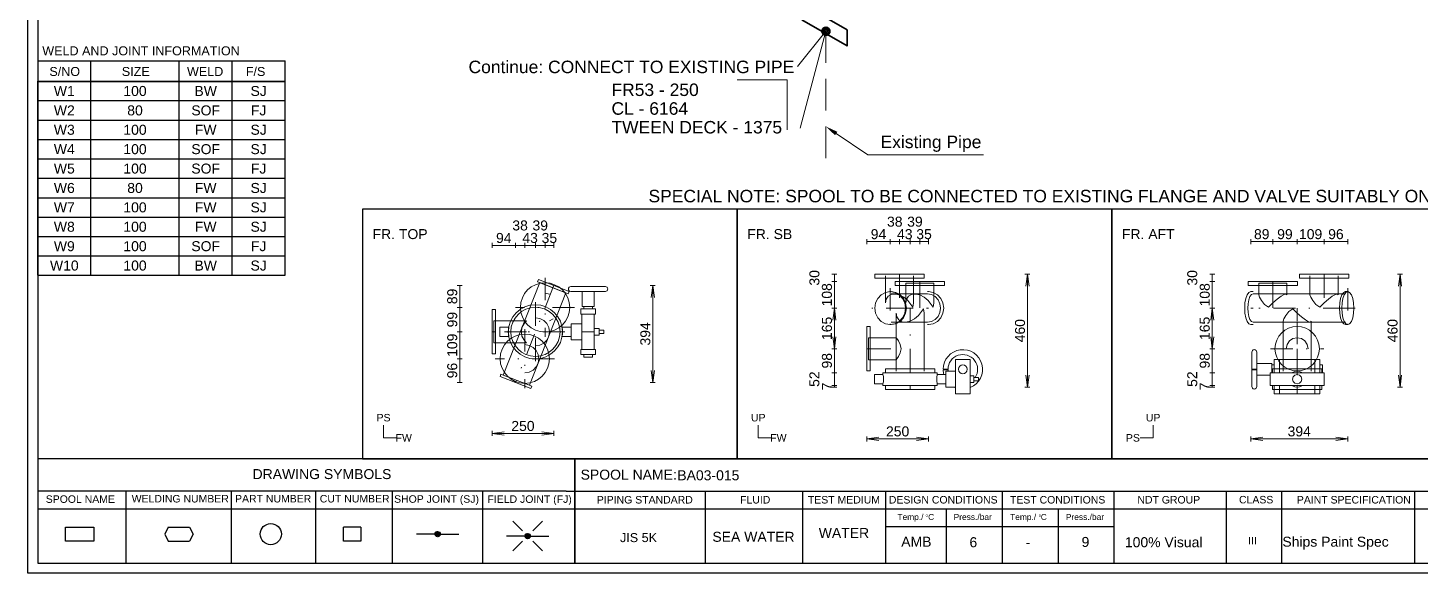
# Model space of a CAD drawing. Header units: millimetres. Extents: x 0 to 420, y 0 to 297.
# Drawn here: x 0 to 278.7, y 0 to 109.2 of the extents above; entities that cross this region are included whole.
import ezdxf
from ezdxf.enums import TextEntityAlignment as Align

# ---------------------------------------------------------------- set-up
doc = ezdxf.new("R2010")
doc.units = ezdxf.units.MM
for name, pattern in [('_DASHED1', [19.05, 12.7, -6.35]), ('DOTTED_DASHED5', [9.99958, 4.444258, -2.666555, 0.222213, -2.666555]), ('DOTTED_DASHED6', [10, 4.444444, -2.666667, 0.222222, -2.666667])]:
    doc.linetypes.add(name, pattern=pattern)
doc.layers.add('Existing Pipe', color=253, linetype='_DASHED1', lineweight=0)
for name, color, linetype in [('FramesFromTables', 40, 'Continuous'), ('I_Coordinates', 11, 'Continuous'), ('I_OtherComponents', 2, 'Continuous'), ('SymbolsOnDrawingSheet', 1, 'Continuous'), ('TextFromTables', 2, 'Continuous'), ('TextFromTextBoxes', 2, 'Continuous')]:
    doc.layers.add(name, color=color, linetype=linetype)
doc.styles.add('Cadmatic Default Text', font='arial.ttf')

# ---------------------------------------------------------------- blocks, each defined once
blk = doc.blocks.new('BA01727711415_BOM_4')
at = {"layer": 'FramesFromTables', "linetype": 'ByBlock', "lineweight": -3}
for p, q in [((2, 98.5), (51.5, 98.5)), ((2, 59.66), (2, 98.5)), ((2, 59.66), (2, 98.5)), ((12.6, 59.66), (12.6, 98.5)), ((12.6, 59.66), (12.6, 98.5)), ((30.3, 59.66), (30.3, 98.5)), ((30.3, 59.66), (30.3, 98.5)), ((40.9, 59.66), (40.9, 98.5)), ((40.9, 59.66), (40.9, 98.5)), ((51.5, 59.66), (51.5, 98.5)), ((2, 94.62), (51.5, 94.62)), ((2, 90.73), (51.5, 90.73)), ((2, 86.85), (51.5, 86.85)), ((2, 82.96), (51.5, 82.96)), ((2, 79.08), (51.5, 79.08)), ((2, 75.19), (51.5, 75.19)), ((2, 71.31), (51.5, 71.31)), ((2, 67.43), (51.5, 67.43)), ((2, 63.54), (51.5, 63.54))]:
    blk.add_line(p, q, dxfattribs=at)
at = {"layer": 'FramesFromTables', "linetype": 'ByBlock', "lineweight": -3, "flags": 128}
blk.add_lwpolyline([(2, 59.66), (51.5, 59.66), (51.5, 98.5)], dxfattribs=at)
at = {"layer": 'TextFromTables', "linetype": 'ByBlock', "lineweight": 25, "style": 'Cadmatic Default Text'}
for s, p in [('W1', (7.3, 96.56)), ('100', (21.45, 96.56)), ('BW', (35.6, 96.56)), ('SJ', (46.2, 96.56)), ('W2', (7.3, 92.67)), ('80', (21.45, 92.67)), ('SOF', (35.6, 92.67)), ('FJ', (46.2, 92.67)), ('W3', (7.3, 88.79)), ('100', (21.45, 88.79)), ('FW', (35.6, 88.79)), ('SJ', (46.2, 88.79)), ('W4', (7.3, 84.91)), ('100', (21.45, 84.91)), ('SOF', (35.6, 84.91)), ('SJ', (46.2, 84.91)), ('W5', (7.3, 81.02)), ('100', (21.45, 81.02)), ('SOF', (35.6, 81.02)), ('FJ', (46.2, 81.02)), ('W6', (7.3, 77.14)), ('80', (21.45, 77.14)), ('FW', (35.6, 77.14)), ('SJ', (46.2, 77.14)), ('W7', (7.3, 73.25)), ('100', (21.45, 73.25)), ('FW', (35.6, 73.25)), ('SJ', (46.2, 73.25)), ('W8', (7.3, 69.37)), ('100', (21.45, 69.37)), ('FW', (35.6, 69.37)), ('SJ', (46.2, 69.37)), ('W9', (7.3, 65.48)), ('100', (21.45, 65.48)), ('SOF', (35.6, 65.48)), ('FJ', (46.2, 65.48)), ('W10', (7.3, 61.6)), ('100', (21.45, 61.6)), ('BW', (35.6, 61.6)), ('SJ', (46.2, 61.6))]:
    blk.add_text(s, height=2, dxfattribs=at).set_placement(p, align=Align.MIDDLE_CENTER)
at = {"layer": 'TextFromTextBoxes', "linetype": 'ByBlock', "lineweight": -3, "style": 'Cadmatic Default Text'}
blk.add_text('BA03-015', height=2, dxfattribs=at).set_placement((130, 19.6), align=Align.MIDDLE_LEFT)
for s, p in [('WATER', (163.35, 8.05)), ('SEA WATER', (145.25, 7.28)), ('AMB', (177.85, 6.3)), ('6', (189.25, 6.2)), ('-', (200.2, 6.15)), ('9', (211.7, 6.25)), ('100% Visual', (227.35, 6.2)), ('Ships Paint Spec', (261.75, 6.3))]:
    blk.add_text(s, height=2, dxfattribs=at).set_placement(p, align=Align.MIDDLE_CENTER)
blk = doc.blocks.new('SEDS_SPOOL_FORMAT_Gol_13')
at = {"layer": 'SymbolsOnDrawingSheet', "linetype": 'ByBlock', "lineweight": -3, "flags": 128}
for points in [[(0, 297), (420, 297), (420, 0), (0, 0), (0, 297)], [(2, 295.01), (2, 2)], [(2, 102.57), (51.49, 102.57)], [(12.6, 98.45), (12.6, 102.57)], [(30.28, 98.45), (30.28, 102.57)], [(40.88, 98.45), (40.88, 102.57)], [(51.49, 98.45), (51.49, 102.57)], [(2, 98.5), (51.5, 98.5)], [(2, 98.5), (51.5, 98.5)], [(51.49, 98.47), (2, 98.47)], [(2, 98.45), (51.49, 98.45)], [(2, 22.93), (107.74, 22.93)], [(107.74, 22.93), (292.02, 22.93)], [(109.52, 22.93), (109.52, 2)], [(109.52, 2), (109.52, 22.93)], [(107.74, 16.45), (2, 16.45)], [(19.62, 16.45), (19.62, 2)], [(40.69, 16.45), (40.69, 2)], [(57.56, 16.45), (57.56, 2)], [(72.95, 16.45), (72.95, 2)], [(91.02, 16.45), (91.02, 2)], [(107.74, 16.45), (292.02, 16.45)], [(135.58, 16.45), (135.58, 2)], [(155.03, 16.45), (155.03, 2)], [(171.67, 16.45), (171.67, 2)], [(195.02, 16.45), (195.02, 2)], [(217.4, 16.45), (217.4, 2)], [(239.85, 16.45), (239.85, 2)], [(250.91, 16.34), (250.91, 2)], [(277.59, 16.45), (277.59, 2)], [(2, 12.91), (292.02, 12.91)], [(183.82, 12.91), (183.82, 2)], [(206.21, 12.91), (206.21, 2)], [(13.2, 6.41), (7.55, 6.41), (7.55, 9.23), (13.2, 9.23)], [(13.2, 9.23), (13.2, 6.41)], [(28.12, 9.23), (27.42, 7.82)], [(28.12, 9.23), (32.36, 9.23)], [(32.36, 9.23), (33.07, 7.82)], [(66.68, 9.23), (66.68, 6.41), (63.15, 6.41), (63.15, 9.23)], [(66.68, 9.23), (63.15, 9.23)], [(99, 8.47), (97.06, 10.41)], [(101.09, 8.47), (103.03, 10.41)], [(171.67, 9.37), (217.4, 9.37)], [(171.67, 9.37), (217.4, 9.37)], [(27.42, 7.82), (28.12, 6.41)], [(28.12, 6.41), (32.36, 6.41)], [(33.07, 7.82), (32.36, 6.41)], [(81.48, 7.82), (77.79, 7.82)], [(81.49, 7.78), (82.04, 8.32)], [(81.51, 7.9), (81.93, 8.32)], [(81.52, 7.7), (82.14, 8.32)], [(81.55, 7.62), (82.22, 8.29)], [(81.56, 8.06), (81.76, 8.26)], [(81.57, 7.54), (82.28, 8.25)], [(81.62, 7.48), (82.34, 8.2)], [(81.68, 7.44), (82.4, 8.16)], [(81.74, 7.39), (82.45, 8.1)], [(81.8, 7.35), (82.48, 8.02)], [(81.88, 7.32), (82.5, 7.94)], [(81.98, 7.32), (82.53, 7.86)], [(82.09, 7.32), (82.52, 7.75)], [(82.24, 7.36), (82.47, 7.59)], [(82.54, 7.82), (86.24, 7.82)], [(99.51, 7.42), (95.82, 7.42)], [(99, 6.38), (97.06, 4.44)], [(99.53, 7.47), (99.99, 7.93)], [(99.53, 7.37), (100.1, 7.93)], [(99.56, 7.29), (100.2, 7.93)], [(99.58, 7.62), (99.88, 7.93)], [(99.58, 7.21), (100.27, 7.89)], [(99.61, 7.13), (100.33, 7.84)], [(99.67, 7.08), (100.39, 7.8)], [(99.73, 7.03), (100.45, 7.75)], [(99.79, 6.99), (100.49, 7.69)], [(99.85, 6.94), (100.52, 7.61)], [(99.94, 6.92), (100.54, 7.53)], [(100.04, 6.92), (100.57, 7.45)], [(100.15, 6.92), (100.54, 7.31)], [(100.38, 7.04), (100.49, 7.15)], [(100.57, 7.42), (104.27, 7.42)], [(101.09, 6.38), (103.03, 4.44)], [(2, 2), (418.01, 2)]]:
    blk.add_lwpolyline(points, dxfattribs=at)
at = {"layer": 'SymbolsOnDrawingSheet', "linetype": 'ByBlock', "lineweight": -3}
for centre, radius in [((48.63, 7.82), 2.12), ((82.01, 7.82), 0.53), ((100.04, 7.42), 0.53)]:
    blk.add_circle(centre, radius, dxfattribs=at)
at = {"layer": 'SymbolsOnDrawingSheet', "linetype": 'ByBlock', "lineweight": -3, "style": 'Cadmatic Default Text'}
for s, p in [('WELD AND JOINT INFORMATION', (2.89, 105.5)), ('S/NO', (4.31, 101.36)), ('SIZE', (18.81, 101.36)), ('WELD', (31.86, 101.36)), ('F/S', (43.63, 101.36))]:
    blk.add_text(s, height=1.8, dxfattribs=at).set_placement(p, align=Align.TOP_LEFT)
for s, height, p in [('DRAWING SYMBOLS', 2, (44.98, 18.84)), ('Temp./  C   ', 1.2, (174.06, 10.65)), ('0', 0.53, (179.71, 11.25)), ('Press./bar', 1.2, (185.31, 10.65)), ('Temp./  C   ', 1.2, (196.61, 10.65)), ('0', 0.53, (202.37, 11.25)), ('Press./bar', 1.2, (207.78, 10.65))]:
    blk.add_text(s, height=height, dxfattribs=at).set_placement(p)
for s, height, p in [('SPOOL NAME:', 2, (110.65, 19.73)), ('SPOOL NAME', 1.5, (3.58, 14.83)), ('WELDING NUMBER', 1.5, (20.79, 14.91)), ('PART NUMBER', 1.5, (41.48, 14.91)), ('CUT NUMBER', 1.5, (58.44, 14.91)), ('SHOP JOINT (SJ)', 1.5, (73.31, 14.85)), ('FIELD JOINT (FJ)', 1.5, (92, 14.83)), ('PIPING STANDARD', 1.5, (113.89, 14.7)), ('FLUID', 1.5, (142.57, 14.7)), ('TEST MEDIUM', 1.5, (156.14, 14.7)), ('DESIGN CONDITIONS', 1.5, (172.34, 14.7)), ('TEST CONDITIONS', 1.5, (196.58, 14.7)), ('NDT GROUP', 1.5, (222.09, 14.7)), ('CLASS', 1.5, (242.43, 14.72)), ('PAINT SPECIFICATION', 1.5, (254.01, 14.7)), ('JIS 5K', 1.8, (118.53, 7.12)), ('III', 1.5, (244.26, 6.51))]:
    blk.add_text(s, height=height, dxfattribs=at).set_placement(p, align=Align.MIDDLE_LEFT)
blk = doc.blocks.new('BA01727711415_PRT_16_3')
at = {"layer": 'I_OtherComponents', "linetype": 'ByBlock', "lineweight": 35, "flags": 128}
blk.add_lwpolyline([(102.93, 87.51), (102.93, 90.72), (111.98, 85.5), (111.98, 82.28), (102.93, 87.51)], dxfattribs=at)
at = {"layer": 'I_OtherComponents', "linetype": 'ByBlock', "lineweight": 50}
for radius in [0.75, 0.375]:
    blk.add_circle((107.74, 85.22), radius, dxfattribs=at)

msp = doc.modelspace()

# ---------------------------------------------------------------- linework, layer by layer
at = {"linetype": 'DOTTED_DASHED6', "lineweight": 13, "flags": 128}
for points in [[(103.53, 59.13), (103.53, 47.3)], [(174.47, 59.55), (174.47, 53.12)], [(259.46, 59.55), (259.46, 53.12)], [(105.08, 57.16), (97.78, 38.65)], [(105.08, 57.16), (105.26, 57.62)], [(172.6, 57.06), (172.6, 49.13)], [(178.52, 58.39), (178.52, 57.6)], [(178.52, 53.12), (178.52, 58.05)], [(249.18, 58.39), (249.18, 57.6)], [(249.18, 53.12), (249.18, 58.05)], [(264.21, 57.06), (264.21, 49.13)], [(109.44, 53.22), (97.61, 53.22)], [(101.6, 42.42), (101.6, 54.25)], [(101.6, 54.25), (101.6, 42.42)], [(176.28, 53.09), (168.91, 53.09)], [(172.78, 53.09), (180.08, 53.09)], [(176.6, 40.48), (176.6, 53.06)], [(245.24, 53.09), (244.78, 53.09)], [(263.75, 53.09), (245.24, 53.09)], [(254.07, 40.48), (254.07, 53.06)], [(265.66, 53.09), (262.75, 53.09)], [(264.21, 53.09), (263.75, 53.09)], [(254.07, 50.27), (254.07, 39.62)], [(99.83, 48.33), (93.29, 48.33)], [(107.51, 48.33), (95.68, 48.33)], [(107.51, 48.33), (95.68, 48.33)], [(99.47, 48.86), (99.47, 37.03)], [(167.94, 44.95), (168.63, 44.95)], [(168.29, 44.95), (174.83, 44.95)], [(248.74, 44.95), (259.39, 44.95)], [(105.39, 42.94), (93.55, 42.94)], [(176.6, 40.13), (176.6, 40.92)], [(254.07, 40.13), (254.07, 40.92)], [(97.78, 38.65), (97.6, 38.19)], [(176.6, 37.57), (176.6, 36.78)], [(254.07, 37.57), (254.07, 36.78)]]:
    msp.add_lwpolyline(points, dxfattribs=at)
at = {"linetype": 'DOTTED_DASHED5', "lineweight": 13, "flags": 128}
for points in [[(174.47, 59.89), (174.47, 59.1)], [(259.46, 59.89), (259.46, 59.1)], [(172.6, 53.09), (172.78, 53.09)], [(180.08, 53.09), (180.26, 53.09)], [(92.94, 48.33), (93.63, 48.33)]]:
    msp.add_lwpolyline(points, dxfattribs=at)
at = {"layer": 'Existing Pipe', "ltscale": 0.5}
msp.add_line((159.74, 108.52), (159.74, 81.5), dxfattribs=at)
at = {"layer": 'Existing Pipe', "linetype": 'ByBlock', "ltscale": 0.5}
msp.add_lwpolyline([(161.8, 88.03), (168.12, 83.74), (191.32, 83.74), (181.94, 83.74)], dxfattribs=at)
at = {"layer": 'Existing Pipe', "ltscale": 0.5}
msp.add_solid([(161.57, 87.69), (159.74, 89.44), (162.04, 88.38)], dxfattribs=at)
at = {"layer": 'I_Coordinates', "linetype": 'ByBlock', "lineweight": 0}
for p in [(154.09, 101.44), (154.56, 89.1)]:
    msp.add_line(p, (159.74, 108.52), dxfattribs=at)
at = {"layer": 'I_Coordinates', "linetype": 'ByBlock', "lineweight": 0, "flags": 128}
msp.add_lwpolyline([(151.97, 88.8), (151.97, 98.8), (141.97, 98.8)], dxfattribs=at)
at = {"layer": 'SymbolsOnDrawingSheet', "linetype": 'ByBlock', "lineweight": 25, "flags": 128}
for points in [[(67, 22.9), (142, 22.9), (142, 72.9), (67, 72.9), (67, 22.9)], [(142, 22.9), (217, 22.9), (217, 72.9), (142, 72.9), (142, 22.9)], [(217, 22.9), (292, 22.9), (292, 72.9), (217, 72.9), (217, 22.9)]]:
    msp.add_lwpolyline(points, dxfattribs=at)
at = {"layer": 'SymbolsOnDrawingSheet', "linetype": 'ByBlock', "lineweight": 13, "flags": 128}
for points in [[(167.94, 65.89), (167.94, 66.89)], [(172.6, 65.89), (172.6, 66.89)], [(174.47, 65.89), (174.47, 66.89)], [(176.6, 65.89), (176.6, 66.89)], [(178.52, 65.89), (178.52, 66.89)], [(180.26, 65.89), (180.26, 66.89)], [(244.78, 65.89), (244.78, 66.89)], [(249.18, 65.89), (249.18, 66.89)], [(254.07, 65.89), (254.07, 66.89)], [(259.46, 65.89), (259.46, 66.89)], [(264.21, 65.89), (264.21, 66.89)], [(92.94, 65.13), (92.94, 66.13)], [(92.94, 65.63), (97.6, 65.63)], [(97.6, 65.13), (97.6, 66.13)], [(97.6, 65.63), (99.47, 65.63)], [(99.47, 65.13), (99.47, 66.13)], [(99.47, 65.63), (101.6, 65.63)], [(101.6, 65.13), (101.6, 66.13)], [(101.6, 65.63), (103.53, 65.63)], [(103.53, 65.13), (103.53, 66.13)], [(103.53, 65.63), (105.26, 65.63)], [(105.26, 65.13), (105.26, 66.13)], [(167.94, 66.39), (172.6, 66.39)], [(172.6, 66.39), (174.47, 66.39)], [(174.47, 66.39), (176.6, 66.39)], [(176.6, 66.39), (178.52, 66.39)], [(178.52, 66.39), (180.26, 66.39)], [(244.78, 66.39), (249.18, 66.39)], [(249.18, 66.39), (254.07, 66.39)], [(254.07, 66.39), (259.46, 66.39)], [(259.46, 66.39), (264.21, 66.39)], [(161.94, 59.89), (160.94, 59.89)], [(161.44, 58.39), (161.44, 59.89)], [(199.59, 59.89), (200.59, 59.89)], [(200.09, 59.89), (199.77, 57.49), (200.09, 59.89), (200.41, 57.49), (200.09, 59.89)], [(200.09, 37.22), (200.09, 59.89)], [(237.57, 59.89), (236.57, 59.89)], [(237.07, 58.39), (237.07, 59.89)], [(274.16, 59.89), (275.16, 59.89)], [(274.66, 59.89), (274.35, 57.49), (274.66, 59.89), (274.98, 57.49), (274.66, 59.89)], [(274.66, 37.22), (274.66, 59.89)], [(86.94, 57.62), (85.94, 57.62)], [(86.44, 53.22), (86.44, 57.62)], [(124.59, 57.62), (125.59, 57.62)], [(125.09, 57.62), (124.78, 55.22), (125.09, 57.62), (125.41, 55.22), (125.09, 57.62)], [(125.09, 38.19), (125.09, 57.62)], [(161.94, 58.39), (160.94, 58.39)], [(161.44, 53.09), (161.44, 58.39)], [(237.57, 58.39), (236.57, 58.39)], [(237.07, 53.09), (237.07, 58.39)], [(86.94, 53.22), (85.94, 53.22)], [(86.44, 48.33), (86.44, 53.22)], [(161.94, 53.09), (160.94, 53.09)], [(161.44, 53.09), (161.12, 50.69), (161.44, 53.09), (161.76, 50.69), (161.44, 53.09)], [(161.44, 44.95), (161.44, 53.09)], [(237.57, 53.09), (236.57, 53.09)], [(237.07, 53.09), (236.76, 50.69), (237.07, 53.09), (237.39, 50.69), (237.07, 53.09)], [(237.07, 44.95), (237.07, 53.09)], [(86.94, 48.33), (85.94, 48.33)], [(86.44, 42.94), (86.44, 48.33)], [(161.94, 44.95), (160.94, 44.95)], [(161.44, 44.95), (161.76, 47.35), (161.44, 44.95), (161.12, 47.35), (161.44, 44.95)], [(161.44, 40.13), (161.44, 44.95)], [(237.57, 44.95), (236.57, 44.95)], [(237.07, 44.95), (237.39, 47.35), (237.07, 44.95), (236.76, 47.35), (237.07, 44.95)], [(237.07, 40.13), (237.07, 44.95)], [(86.94, 42.94), (85.94, 42.94)], [(86.44, 38.19), (86.44, 42.94)], [(125.09, 38.19), (125.41, 40.59), (125.09, 38.19), (124.78, 40.59), (125.09, 38.19)], [(161.94, 40.13), (160.94, 40.13)], [(161.44, 37.57), (161.44, 40.13)], [(200.09, 37.22), (200.41, 39.62), (200.09, 37.22), (199.77, 39.62), (200.09, 37.22)], [(237.57, 40.13), (236.57, 40.13)], [(237.07, 37.57), (237.07, 40.13)], [(274.66, 37.22), (274.98, 39.62), (274.66, 37.22), (274.35, 39.62), (274.66, 37.22)], [(86.94, 38.19), (85.94, 38.19)], [(124.59, 38.19), (125.59, 38.19)], [(161.94, 37.57), (160.94, 37.57)], [(161.94, 37.22), (160.94, 37.22)], [(161.44, 37.22), (161.44, 37.57)], [(199.59, 37.22), (200.59, 37.22)], [(237.57, 37.57), (236.57, 37.57)], [(237.57, 37.22), (236.57, 37.22)], [(237.07, 37.22), (237.07, 37.57)], [(274.16, 37.22), (275.16, 37.22)], [(92.94, 28.48), (92.94, 27.48)], [(92.94, 27.98), (95.34, 27.66), (92.94, 27.98), (95.34, 28.3), (92.94, 27.98)], [(92.94, 27.98), (105.26, 27.98)], [(105.26, 27.98), (102.86, 28.3), (105.26, 27.98), (102.86, 27.66), (105.26, 27.98)], [(105.26, 28.48), (105.26, 27.48)], [(167.94, 27.39), (167.94, 26.39)], [(167.94, 26.89), (170.34, 26.58), (167.94, 26.89), (170.34, 27.21), (167.94, 26.89)], [(167.94, 26.89), (180.26, 26.89)], [(180.26, 26.89), (177.86, 27.21), (180.26, 26.89), (177.86, 26.58), (180.26, 26.89)], [(180.26, 27.39), (180.26, 26.39)], [(244.78, 27.39), (244.78, 26.39)], [(244.78, 26.89), (247.18, 26.58), (244.78, 26.89), (247.18, 27.21), (244.78, 26.89)], [(244.78, 26.89), (264.21, 26.89)], [(264.21, 26.89), (261.81, 27.21), (264.21, 26.89), (261.81, 26.58), (264.21, 26.89)], [(264.21, 27.39), (264.21, 26.39)]]:
    msp.add_lwpolyline(points, dxfattribs=at)
at = {"layer": 'SymbolsOnDrawingSheet', "linetype": 'ByBlock', "lineweight": 18, "flags": 128}
for points in [[(102.01, 58.37), (102.19, 58.83), (108.33, 56.41), (108.15, 55.95), (102.01, 58.37)], [(179.4, 59.89), (179.4, 59.1), (169.54, 59.1), (169.54, 59.89), (179.4, 59.89)], [(171.65, 59.54), (171.65, 54.13), (171.79, 54.88)], [(177.15, 53.28), (177.29, 54.13), (177.29, 59.54)], [(264.39, 59.89), (264.39, 59.1), (254.53, 59.1), (254.53, 59.89), (264.39, 59.89)], [(256.64, 59.54), (256.64, 55.71), (256.78, 55.26)], [(262.14, 55.9), (262.28, 55.71), (262.28, 59.54)], [(107.7, 56.13), (100.4, 37.62), (95.16, 39.68), (102.46, 58.19), (107.7, 56.13)], [(103.53, 56.04), (104.4, 55.9)], [(108.86, 57.4), (108.7, 57.4)], [(110.2, 56.42), (109.42, 56.42), (108.9, 56.42), (108.7, 56.42)], [(108.7, 56.42), (108.86, 56.42)], [(109.35, 57.4), (108.86, 57.4)], [(108.86, 56.42), (109.35, 56.42)], [(110.11, 57.4), (109.35, 57.4)], [(109.35, 56.42), (110.11, 56.42)], [(111.06, 57.4), (110.11, 57.4)], [(110.11, 56.42), (111.06, 56.42)], [(110.96, 56.42), (110.2, 56.42)], [(113.33, 56.42), (113.33, 53.41), (110.96, 53.41), (110.96, 56.42), (113.33, 56.42)], [(112.12, 57.4), (111.06, 57.4)], [(111.06, 56.42), (112.12, 56.42)], [(113.18, 57.4), (112.12, 57.4)], [(112.12, 56.42), (113.18, 56.42)], [(114.14, 57.4), (113.18, 57.4)], [(113.18, 56.42), (114.14, 56.42)], [(114.24, 56.42), (113.33, 56.42)], [(114.91, 57.4), (114.14, 57.4)], [(114.14, 56.42), (114.91, 56.42)], [(115.6, 56.42), (115.45, 56.42), (114.98, 56.42), (114.24, 56.42)], [(115.41, 57.4), (114.91, 57.4)], [(114.91, 56.42), (115.41, 56.42)], [(115.6, 57.4), (115.41, 57.4)], [(115.41, 56.42), (115.6, 56.42)], [(172.6, 49.79), (173.54, 49.95), (174.4, 50.42), (175.08, 51.15), (175.52, 52.07), (175.67, 53.09), (175.52, 54.11), (175.08, 55.03), (174.4, 55.76), (173.54, 56.23), (172.6, 56.39), (171.65, 56.23), (170.79, 55.76), (170.11, 55.03), (169.67, 54.11), (169.52, 53.09), (169.67, 52.07), (170.11, 51.15), (170.79, 50.42), (171.65, 49.95), (172.6, 49.79)], [(172.19, 55.47), (172.81, 55.82)], [(172.6, 56.39), (172.78, 56.39)], [(172.78, 49.79), (173.73, 49.95), (174.58, 50.42), (175.26, 51.15), (175.7, 52.07), (175.85, 53.09), (175.7, 54.11), (175.26, 55.03), (174.58, 55.76), (173.73, 56.23), (172.78, 56.39)], [(172.78, 55.91), (180.08, 55.91)], [(172.81, 55.82), (173.6, 55.9)], [(183.46, 58.39), (183.46, 57.6), (173.6, 57.6), (173.6, 58.39), (183.46, 58.39)], [(173.6, 55.9), (174.47, 55.71)], [(175.85, 58.04), (175.71, 58.04), (175.71, 54.13)], [(176.25, 58.04), (175.85, 58.04)], [(176.87, 58.04), (176.25, 58.04)], [(176.25, 55.47), (176.87, 55.82)], [(177.65, 58.04), (176.87, 58.04)], [(176.87, 55.82), (177.65, 55.9)], [(178.52, 58.04), (177.65, 58.04)], [(177.65, 55.9), (178.52, 55.71)], [(179.4, 58.04), (178.52, 58.04)], [(180.18, 58.04), (179.4, 58.04)], [(180.26, 56.39), (180.08, 56.39)], [(180.08, 50.27), (180.89, 50.41), (181.62, 50.81), (182.2, 51.43), (182.57, 52.22), (182.7, 53.09), (182.57, 53.96), (182.2, 54.75), (181.62, 55.37), (180.89, 55.77), (180.08, 55.91)], [(180.8, 58.04), (180.18, 58.04)], [(180.26, 56.39), (181.21, 56.23), (182.07, 55.76), (182.75, 55.03), (183.18, 54.11), (183.33, 53.09), (183.18, 52.07), (182.75, 51.15), (182.07, 50.42), (181.21, 49.95), (180.26, 49.79)], [(181.21, 58.04), (180.8, 58.04)], [(181.21, 53.26), (181.34, 54.13), (181.34, 58.04), (181.21, 58.04)], [(244.79, 49.79), (244.41, 49.95), (244.07, 50.42), (243.8, 51.15), (243.63, 52.07), (243.57, 53.09), (243.63, 54.11), (243.8, 55.03), (244.07, 55.76), (244.41, 56.23), (244.79, 56.39)], [(245.24, 55.91), (244.92, 55.77), (244.63, 55.37), (244.4, 54.75), (244.26, 53.96), (244.21, 53.09), (244.26, 52.22), (244.4, 51.43), (244.63, 50.81), (244.92, 50.41), (245.24, 50.27)], [(254.11, 58.39), (254.11, 57.6), (244.25, 57.6), (244.25, 58.39), (254.11, 58.39)], [(245.24, 56.39), (244.79, 56.39)], [(245.24, 55.91), (263.75, 55.91)], [(246.5, 58.04), (246.37, 58.04), (246.37, 55.71)], [(246.9, 58.04), (246.5, 58.04)], [(247.53, 58.04), (246.9, 58.04)], [(248.31, 58.04), (247.53, 58.04)], [(249.18, 58.04), (248.31, 58.04)], [(250.05, 58.04), (249.18, 58.04)], [(250.84, 58.04), (250.05, 58.04)], [(251.46, 58.04), (250.84, 58.04)], [(250.84, 55.47), (251.46, 55.82)], [(251.86, 58.04), (251.46, 58.04)], [(251.46, 55.82), (251.86, 55.9)], [(251.86, 55.9), (252, 55.71), (252, 58.04), (251.86, 58.04)], [(261.11, 55.47), (261.74, 55.82)], [(261.74, 55.82), (262.14, 55.9)], [(263.75, 56.39), (263.38, 56.23), (263.04, 55.76), (262.77, 55.03), (262.6, 54.11), (262.54, 53.09), (262.6, 52.07), (262.77, 51.15), (263.04, 50.42), (263.38, 49.95), (263.75, 49.79)], [(264.21, 56.39), (263.83, 56.23), (263.49, 55.76), (263.23, 55.03), (263.05, 54.11), (263, 53.09), (263.05, 52.07), (263.23, 51.15), (263.49, 50.42), (263.83, 49.95), (264.21, 49.79), (264.58, 49.95), (264.92, 50.42), (265.19, 51.15), (265.36, 52.07), (265.42, 53.09), (265.36, 54.11), (265.19, 55.03), (264.92, 55.76), (264.58, 56.23), (264.21, 56.39)], [(263.75, 56.39), (264.21, 56.39)], [(111.26, 52.9), (111.26, 53.41), (113.04, 53.41)], [(113.04, 53.41), (113.04, 52.9)], [(171.79, 54.88), (172.19, 55.47)], [(174.47, 55.71), (175.34, 55.27)], [(175.34, 55.27), (176.13, 54.61)], [(175.71, 54.13), (175.85, 54.89)], [(175.85, 54.89), (176.25, 55.47)], [(176.13, 54.61), (176.75, 53.8)], [(176.75, 53.8), (177.15, 53.28)], [(178.52, 55.71), (179.4, 55.26)], [(179.4, 55.26), (180.18, 54.6)], [(180.18, 54.6), (180.8, 53.79)], [(180.8, 53.79), (181.21, 53.26)], [(246.37, 55.71), (246.5, 55.26)], [(246.5, 55.26), (246.9, 54.6)], [(246.9, 54.6), (247.53, 53.8)], [(247.53, 53.8), (248.31, 53.27)], [(248.31, 53.27), (249.18, 54.13)], [(249.18, 54.13), (250.05, 54.89)], [(250.05, 54.89), (250.84, 55.47)], [(256.78, 55.26), (257.18, 54.6)], [(257.18, 54.6), (257.8, 53.79)], [(257.8, 53.79), (258.59, 53.26)], [(258.59, 53.26), (259.46, 54.13)], [(259.46, 54.13), (260.33, 54.88)], [(260.33, 54.88), (261.11, 55.47)], [(92.94, 52.77), (93.63, 52.77), (93.63, 43.89), (92.94, 43.89), (92.94, 52.77)], [(99.64, 50.36), (99.83, 50.53), (93.29, 50.53), (93.29, 50.36)], [(93.29, 50.36), (93.29, 49.88)], [(99.25, 49.88), (99.64, 50.36)], [(102.47, 51.01), (101.6, 51.15), (102.47, 51.01)], [(103.25, 50.61), (102.47, 51.01), (103.25, 50.61)], [(103.88, 49.99), (103.25, 50.61), (103.88, 49.99)], [(105.18, 50.94), (104.4, 50.54)], [(113.63, 52.9), (110.67, 52.9), (110.67, 51.89)], [(110.67, 51.89), (110.92, 51.89)], [(113.63, 51.89), (110.67, 51.89)], [(113.38, 51.89), (110.92, 51.89), (110.92, 48.33)], [(113.38, 51.89), (113.63, 51.89)], [(113.38, 48.33), (113.38, 51.89)], [(113.63, 51.89), (113.63, 52.9)], [(180.08, 50.27), (172.78, 50.27)], [(173.92, 51.3), (173.78, 52.06), (173.78, 40.48)], [(174.32, 50.71), (173.92, 51.3)], [(174.94, 50.36), (174.32, 50.71)], [(175.73, 50.28), (174.94, 50.36)], [(176.6, 50.47), (175.73, 50.28)], [(177.47, 50.92), (176.6, 50.47)], [(178.25, 51.58), (177.47, 50.92)], [(178.88, 52.39), (178.25, 51.58)], [(179.28, 52.92), (178.88, 52.39)], [(179.41, 40.48), (179.41, 52.06), (179.28, 52.92)], [(263.75, 50.27), (245.24, 50.27)], [(251.39, 50.92), (251.25, 50.47), (251.25, 40.48)], [(251.79, 51.58), (251.39, 50.92)], [(252.41, 52.39), (251.79, 51.58)], [(253.2, 52.92), (252.41, 52.39)], [(254.07, 52.06), (253.2, 52.92)], [(254.94, 51.3), (254.07, 52.06)], [(255.72, 50.71), (254.94, 51.3)], [(256.35, 50.36), (255.72, 50.71)], [(256.75, 50.28), (256.35, 50.36)], [(256.89, 40.48), (256.89, 50.47), (256.75, 50.28)], [(93.29, 49.88), (93.29, 49.17)], [(93.29, 49.17), (93.29, 48.33)], [(93.29, 48.33), (93.29, 47.49)], [(93.29, 47.49), (93.29, 46.78)], [(96.24, 49.16), (96.26, 49.29), (94.45, 49.29), (94.45, 49.16)], [(94.45, 49.16), (94.45, 48.81)], [(94.45, 48.81), (94.45, 48.33)], [(94.45, 48.33), (94.45, 47.85)], [(94.45, 47.85), (94.45, 47.5)], [(94.45, 47.5), (94.45, 47.37), (96.26, 47.37)], [(96.17, 48.33), (96.2, 48.81)], [(96.2, 47.85), (96.17, 48.33)], [(96.2, 48.81), (96.24, 49.16)], [(96.24, 47.5), (96.2, 47.85)], [(96.26, 47.37), (96.24, 47.5)], [(98.78, 48.33), (98.91, 49.17)], [(98.91, 47.49), (98.78, 48.33)], [(98.91, 49.17), (99.25, 49.88)], [(99.25, 46.78), (98.91, 47.49)], [(104.28, 49.2), (103.88, 49.99), (104.28, 49.2)], [(103.88, 46.68), (104.28, 47.46), (103.88, 46.68)], [(104.42, 48.33), (104.28, 49.2), (104.42, 48.33)], [(104.28, 47.46), (104.42, 48.33), (104.28, 47.46)], [(108.74, 49.16), (108.74, 49.29), (106.93, 49.29)], [(106.93, 49.29), (106.96, 49.16)], [(106.96, 47.5), (106.93, 47.37), (108.74, 47.37), (108.74, 47.5)], [(106.96, 49.16), (107, 48.81)], [(107, 47.85), (106.96, 47.5)], [(107, 48.81), (107.02, 48.33)], [(107.02, 48.33), (107, 47.85)], [(108.74, 48.81), (108.74, 49.16)], [(108.74, 48.33), (108.74, 48.81)], [(108.74, 47.85), (108.74, 48.33)], [(108.74, 47.5), (108.74, 47.85)], [(110.92, 46.73), (108.75, 46.73), (108.75, 49.93)], [(108.75, 49.93), (110.92, 49.93)], [(113.38, 48.33), (110.92, 48.33)], [(110.92, 44.78), (113.38, 44.78), (113.38, 48.33)], [(110.92, 48.33), (113.38, 48.33)], [(110.92, 48.33), (110.92, 44.78)], [(113.38, 48.97), (114.34, 48.97), (114.34, 47.69), (113.38, 47.69)], [(114.34, 48.65), (115.3, 48.65), (115.3, 48.01), (114.34, 48.01), (114.34, 48.65)], [(167.94, 49.38), (168.63, 49.38), (168.63, 40.51), (167.94, 40.51), (167.94, 49.38)], [(172.78, 49.79), (172.6, 49.79)], [(180.08, 49.79), (180.26, 49.79)], [(244.79, 49.79), (245.24, 49.79)], [(264.21, 49.79), (263.75, 49.79)], [(93.29, 46.78), (93.29, 46.3)], [(93.29, 46.3), (93.29, 46.14), (99.83, 46.14)], [(99.64, 46.3), (99.25, 46.78)], [(100.34, 45.62), (99.47, 45.76)], [(99.83, 46.14), (99.64, 46.3)], [(101.13, 45.22), (100.34, 45.62)], [(101.75, 44.6), (101.13, 45.22)], [(101.6, 45.51), (102.47, 45.65), (101.6, 45.51)], [(102.15, 43.81), (101.75, 44.6)], [(102.47, 45.65), (103.25, 46.05), (102.47, 45.65)], [(103.25, 46.05), (103.88, 46.68), (103.25, 46.05)], [(110.67, 43.76), (113.63, 43.76), (113.63, 44.78)], [(110.67, 44.78), (113.63, 44.78)], [(110.67, 44.78), (110.67, 43.76)], [(173.91, 46.97), (173.78, 47.14), (168.29, 47.14), (168.29, 46.97)], [(168.29, 46.97), (168.29, 46.5)], [(168.29, 46.5), (168.29, 45.79)], [(168.29, 45.79), (168.29, 44.95)], [(168.29, 44.95), (168.29, 44.1)], [(174.25, 46.5), (173.91, 46.97)], [(174.64, 45.79), (174.25, 46.5)], [(174.83, 44.95), (174.64, 45.79)], [(174.64, 44.1), (174.83, 44.95)], [(251.87, 44.95), (252.04, 45.79)], [(252.04, 45.79), (252.51, 46.5)], [(252.51, 46.5), (253.23, 46.97)], [(253.23, 46.97), (254.07, 47.14)], [(254.07, 47.14), (254.91, 46.97)], [(254.91, 46.97), (255.62, 46.5)], [(255.62, 46.5), (256.1, 45.79)], [(256.1, 45.79), (256.27, 44.95)], [(101.75, 41.29), (102.15, 42.07)], [(102.29, 42.94), (102.15, 43.81)], [(102.15, 42.07), (102.29, 42.94)], [(111.26, 43.25), (111.26, 43.76), (113.04, 43.76), (113.04, 43.25), (111.26, 43.25)], [(168.29, 44.1), (168.29, 43.39)], [(168.29, 43.39), (168.29, 42.92)], [(168.29, 42.92), (168.29, 42.75), (173.78, 42.75)], [(173.78, 42.75), (173.91, 42.92)], [(173.91, 42.92), (174.25, 43.39)], [(174.25, 43.39), (174.64, 44.1)], [(185.67, 42.8), (185.67, 35.89), (188.63, 35.89), (188.63, 42.8), (185.67, 42.8)], [(245, 44.27), (245, 44.1)], [(245, 44.1), (245, 43.6)], [(245, 43.6), (245, 42.84)], [(245, 42.84), (245, 41.88)], [(245, 41.88), (245, 40.82)], [(245.98, 44.1), (245.98, 44.27)], [(245.98, 43.6), (245.98, 44.1)], [(245.98, 42.84), (245.98, 43.6)], [(245.98, 41.88), (245.98, 42.84)], [(245.98, 42.01), (248.99, 42.01)], [(245.98, 40.82), (245.98, 41.88)], [(248.99, 42.01), (248.99, 40.13)], [(249.5, 42.8), (249.5, 40.13)], [(250.51, 42.8), (249.5, 42.8)], [(250.51, 40.13), (250.51, 42.8)], [(254.07, 42.8), (250.51, 42.8)], [(254.07, 40.45), (254.07, 42.8)], [(254.07, 40.45), (254.07, 42.8)], [(254.07, 42.8), (257.62, 42.8)], [(257.62, 42.8), (257.62, 40.13)], [(257.62, 42.8), (257.62, 40.13)], [(257.62, 40.13), (257.62, 42.8)], [(257.62, 42.8), (258.64, 42.8)], [(258.64, 42.8), (258.64, 40.13)], [(100.85, 37.44), (100.67, 36.98), (94.52, 39.4), (94.7, 39.86), (100.85, 37.44)], [(99.47, 40.12), (100.34, 40.26)], [(100.34, 40.26), (101.13, 40.66)], [(101.13, 40.66), (101.75, 41.29)], [(171.2, 39.68), (171.17, 39.81), (169.45, 39.81), (169.45, 39.68)], [(169.45, 39.68), (169.45, 39.33)], [(169.45, 39.33), (169.45, 38.85)], [(171.17, 40.13), (182.02, 40.13)], [(171.17, 39.81), (171.17, 40.13)], [(171.24, 39.33), (171.2, 39.68)], [(171.26, 38.85), (171.24, 39.33)], [(171.67, 40.13), (171.67, 40.92), (181.53, 40.92), (181.53, 40.13), (171.67, 40.13)], [(181.96, 39.33), (181.93, 38.85)], [(182, 39.68), (181.96, 39.33)], [(182.02, 39.81), (182, 39.68)], [(182.02, 40.13), (182.02, 39.81)], [(183.74, 39.68), (183.74, 39.81), (182.02, 39.81)], [(184.19, 40.82), (183.2, 40.82)], [(183.21, 40.69), (184.19, 40.72)], [(183.74, 39.33), (183.74, 39.68)], [(183.74, 38.85), (183.74, 39.33)], [(183.75, 37.25), (183.75, 40.45)], [(183.75, 40.45), (185.67, 40.45)], [(188.63, 39.49), (189.34, 39.49)], [(189.34, 39.49), (189.34, 38.21)], [(189.34, 39.17), (190.3, 39.17), (190.3, 38.53), (189.34, 38.53), (189.34, 39.17)], [(245, 40.7), (245, 40.82)], [(245.98, 40.82), (245, 40.82)], [(245.98, 40.7), (245.84, 40.69), (245.49, 40.69), (245.14, 40.69), (245, 40.7), (245.14, 40.72), (245.49, 40.72), (245.84, 40.72), (245.98, 40.7)], [(245, 40.7), (245, 39.65)], [(245, 39.65), (245, 38.71)], [(245.98, 40.7), (245.98, 40.82)], [(245.98, 40.82), (245.98, 40.7)], [(245.98, 39.65), (245.98, 40.7)], [(245.98, 38.71), (245.98, 39.65)], [(248.65, 39.64), (245.98, 39.64)], [(248.65, 37.57), (248.65, 40.13), (259.49, 40.13), (259.49, 37.57), (248.65, 37.57)], [(248.99, 40.13), (248.99, 41.71)], [(248.99, 41.71), (249.5, 41.71)], [(249.14, 40.13), (249.14, 40.92), (259, 40.92), (259, 40.13), (249.14, 40.13)], [(255.03, 38.85), (254.9, 39.33), (254.55, 39.68), (254.07, 39.81), (253.59, 39.68), (253.24, 39.33), (253.11, 38.85), (253.24, 38.37), (253.59, 38.02), (254.07, 37.89), (254.55, 38.02), (254.9, 38.37), (255.03, 38.85)], [(258.64, 40.13), (258.64, 41.71)], [(258.64, 41.71), (259.15, 41.71)], [(259.15, 41.71), (259.15, 40.13)], [(169.45, 38.85), (169.45, 38.37)], [(169.45, 38.37), (169.45, 38.02)], [(169.45, 38.02), (169.45, 37.89), (171.17, 37.89)], [(171.17, 37.89), (171.2, 38.02)], [(171.17, 37.57), (171.17, 37.89)], [(182.02, 37.57), (171.17, 37.57)], [(171.2, 38.02), (171.24, 38.37)], [(171.24, 38.37), (171.26, 38.85)], [(181.53, 37.57), (181.53, 36.78), (171.67, 36.78), (171.67, 37.57), (181.53, 37.57)], [(181.93, 38.85), (181.96, 38.37)], [(181.96, 38.37), (182, 38.02)], [(182, 38.02), (182.02, 37.89), (183.74, 37.89), (183.74, 38.02)], [(182.02, 37.89), (182.02, 37.57)], [(183.74, 38.37), (183.74, 38.85)], [(183.74, 38.02), (183.74, 38.37)], [(185.67, 37.25), (183.75, 37.25)], [(189.34, 38.21), (188.63, 38.21)], [(245, 38.71), (245, 37.97)], [(245, 37.97), (245, 37.51)], [(245, 37.51), (245, 37.37)], [(245.98, 37.97), (245.98, 38.71)], [(245.98, 37.51), (245.98, 37.97)], [(245.98, 37.37), (245.98, 37.51)], [(259, 37.57), (259, 36.78), (249.14, 36.78), (249.14, 37.57), (259, 37.57)], [(249.5, 37.57), (249.5, 35.89)], [(250.51, 35.89), (250.51, 37.57)], [(254.07, 35.89), (254.07, 37.25)], [(254.07, 35.89), (254.07, 37.25)], [(257.62, 37.57), (257.62, 35.89)], [(257.62, 37.57), (257.62, 35.89)], [(257.62, 35.89), (257.62, 37.57)], [(258.64, 37.57), (258.64, 35.89)], [(185.67, 35.89), (188.63, 35.89)], [(185.67, 35.89), (188.63, 35.89)], [(185.67, 35.89), (188.63, 35.89)], [(185.92, 35.89), (188.38, 35.89)], [(185.92, 35.89), (188.38, 35.89)], [(185.92, 35.89), (188.38, 35.89)], [(185.92, 35.89), (188.38, 35.89)], [(249.5, 35.89), (250.51, 35.89)], [(249.5, 35.89), (250.51, 35.89)], [(250.51, 35.89), (254.07, 35.89)], [(250.51, 35.89), (254.07, 35.89)], [(257.62, 35.89), (254.07, 35.89), (257.62, 35.89)], [(258.64, 35.89), (257.62, 35.89), (258.64, 35.89)], [(71.2, 27.1), (71.2, 29.67)], [(146.2, 27.1), (146.2, 29.67)], [(225.24, 27.1), (225.24, 29.67)], [(71.2, 27.1), (73.78, 27.1)], [(146.2, 27.1), (148.77, 27.1)], [(225.24, 27.1), (222.66, 27.1)]]:
    msp.add_lwpolyline(points, dxfattribs=at)
at = {"layer": 'SymbolsOnDrawingSheet', "linetype": 'ByBlock', "lineweight": 18}
for centre, radius in [((103.53, 53.22), 4.93), ((101.6, 48.33), 5.42), ((101.6, 48.33), 4.93), ((101.6, 48.33), 4.93), ((99.47, 42.94), 4.93), ((254.07, 44.95), 4.44), ((187.15, 40.82), 0.888)]:
    msp.add_circle(centre, radius, dxfattribs=at)
for centre, radius, start, end in [((108.7, 56.91), 0.493, 90, 270), ((108.7, 56.91), 0.493, 90, 270), ((115.6, 56.91), 0.493, 270, 90), ((187.15, 40.82), 3.94, 292.1812, 180), ((245.49, 44.27), 0.493, 0, 180), ((187.15, 40.82), 2.96, 325.9619, 180), ((187.15, 40.82), 3.94, 182.0006, 194.9974), ((187.15, 40.82), 2.96, 181.9995, 187.2548), ((254.07, 38.85), 1.6, 54.6013, 125.3564), ((187.15, 40.82), 3.94, 209.0241, 209.1748), ((187.15, 40.82), 3.94, 246.4945, 247.7244), ((245.49, 37.37), 0.493, 180, 0), ((254.07, 38.85), 1.6, 234.6539, 305.3883)]:
    msp.add_arc(centre, radius, start, end, dxfattribs=at)

# ---------------------------------------------------------------- block references
at = {"layer": 'I_OtherComponents', "lineweight": 35}
msp.add_blockref('BA01727711415_PRT_16_3', (52, 23.3), dxfattribs=at)
at = {"layer": 'SymbolsOnDrawingSheet'}
msp.add_blockref('SEDS_SPOOL_FORMAT_Gol_13', (0, 0), dxfattribs=at)
at = {"layer": 'TextFromTextBoxes', "lineweight": 25}
msp.add_blockref('BA01727711415_BOM_4', (0, 0), dxfattribs=at)

# ---------------------------------------------------------------- texts
at = {"layer": 'Existing Pipe', "ltscale": 0.5, "insert": (170.68, 84.36), "char_height": 2.5, "attachment_point": 7, "style": 'Cadmatic Default Text'}
msp.add_mtext('Existing Pipe', dxfattribs=at)
at = {"layer": 'I_Coordinates', "linetype": 'ByBlock', "lineweight": 0, "style": 'Cadmatic Default Text'}
for s, p in [('Continue: CONNECT TO EXISTING PIPE', (88.21, 102.63)), ('FR53 - 250', (116.82, 98.05)), ('CL - 6164', (116.82, 94.3)), ('TWEEN DECK - 1375', (116.82, 90.55)), ('SPECIAL NOTE: SPOOL TO BE CONNECTED TO EXISTING FLANGE AND VALVE SUITABLY ONSITE.', (124.23, 76.76))]:
    msp.add_text(s, height=2.5, dxfattribs=at).set_placement(p, align=Align.TOP_LEFT)
at = {"layer": 'SymbolsOnDrawingSheet', "linetype": 'ByBlock', "lineweight": 13, "style": 'Cadmatic Default Text'}
for s, p in [('38', (98.53, 69.63)), ('39', (102.56, 69.63)), ('38', (173.53, 70.39)), ('39', (177.56, 70.39)), ('94', (95.27, 67.13)), ('43', (100.53, 67.13)), ('35', (104.39, 67.13)), ('94', (170.27, 67.89)), ('43', (175.53, 67.89)), ('35', (179.39, 67.89)), ('89', (246.98, 67.89)), ('99', (251.62, 67.89)), ('109', (256.76, 67.89)), ('96', (261.83, 67.89)), ('250', (99.1, 29.48)), ('250', (174.1, 28.39)), ('394', (254.49, 28.39))]:
    msp.add_text(s, height=2, dxfattribs=at).set_placement(p, align=Align.MIDDLE_CENTER)
at = {"layer": 'SymbolsOnDrawingSheet', "linetype": 'ByBlock', "lineweight": 25, "style": 'Cadmatic Default Text'}
for s, p in [('FR. TOP', (69, 68.9)), ('FR. SB', (144, 68.9)), ('FR. AFT', (219, 68.9))]:
    msp.add_text(s, height=2, dxfattribs=at).set_placement(p, align=Align.TOP_LEFT)
at = {"layer": 'SymbolsOnDrawingSheet', "linetype": 'ByBlock', "lineweight": 13, "style": 'Cadmatic Default Text'}
for s, p in [('30', (157.44, 59.14)), ('30', (233.07, 59.14)), ('89', (84.94, 55.42)), ('108', (159.94, 55.74)), ('108', (235.57, 55.74)), ('99', (84.94, 50.77)), ('165', (159.94, 49.02)), ('460', (198.59, 48.56)), ('165', (235.57, 49.02)), ('460', (273.16, 48.56)), ('109', (84.94, 45.64)), ('394', (123.59, 47.91)), ('96', (84.94, 40.57)), ('98', (159.94, 42.54)), ('98', (235.57, 42.54)), ('52', (157.44, 38.85)), ('52', (233.07, 38.85)), ('7', (159.94, 37.4)), ('7', (235.57, 37.4))]:
    msp.add_text(s, height=2, rotation=90, dxfattribs=at).set_placement(p, align=Align.MIDDLE_CENTER)
at = {"layer": 'SymbolsOnDrawingSheet', "linetype": 'ByBlock', "lineweight": 18, "style": 'Cadmatic Default Text'}
for s, p in [('PS', (71.2, 31.14)), ('UP', (146.2, 31.14)), ('UP', (225.24, 31.14)), ('PS', (221.2, 27.1)), ('FW', (75.24, 27.1)), ('FW', (150.24, 27.1))]:
    msp.add_text(s, height=1.5, dxfattribs=at).set_placement(p, align=Align.MIDDLE_CENTER)

doc.saveas('drawing.dxf')
